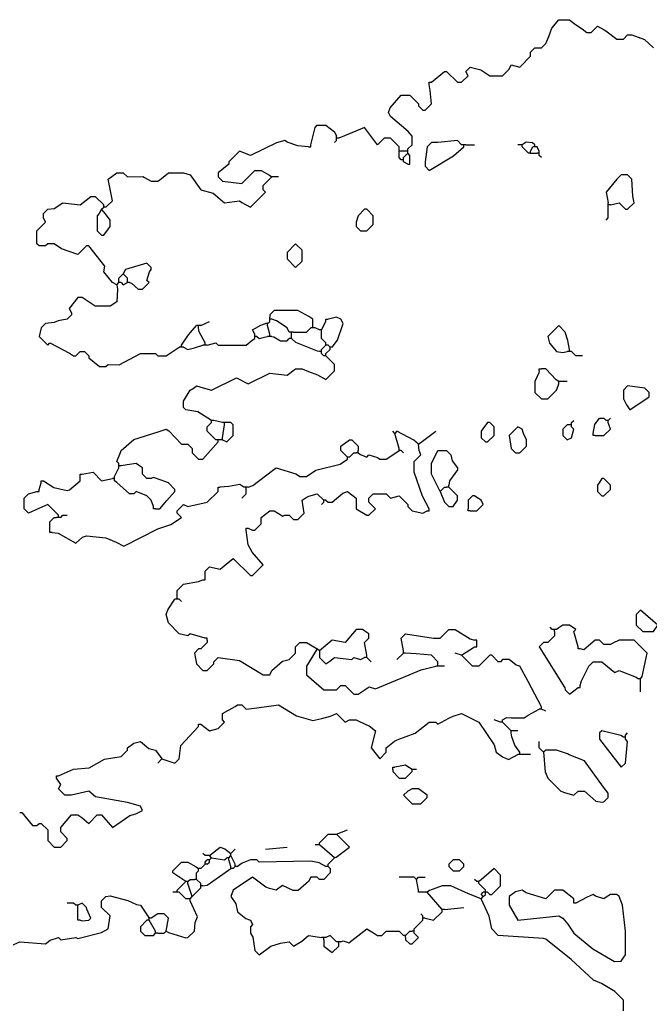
# Model space of a CAD drawing. Header units: metres. Extents: x -375439 to -92892, y 227570 to 490033.
# Drawn here: x -201973 to -199633, y 238035 to 241691 of the extents above; entities that cross this region are included whole.
import ezdxf

# ---------------------------------------------------------------- set-up
doc = ezdxf.new("R2010")
doc.units = ezdxf.units.M
doc.header["$MEASUREMENT"] = 0

msp = doc.modelspace()

# ---------------------------------------------------------------- linework, layer by layer
at = {"linetype": 'Continuous'}
for points in [[(-200444.5, 241458.5), (-200396.5, 241498.5), (-200388.5, 241498.5), (-200348.5, 241458.5), (-200332.5, 241458.5), (-200308.5, 241482.5), (-200316.5, 241498.5), (-200300.5, 241514.5), (-200261.3, 241504.1), (-200228.5, 241482.5), (-200180.5, 241482.5), (-200156.5, 241506.5), (-200148.5, 241522.5), (-200116.5, 241514.5), (-200076.5, 241554.5), (-200076.5, 241570.5), (-200060.5, 241586.5), (-200036.5, 241586.5), (-200020.5, 241602.5), (-200008.7, 241628.2), (-199998.1, 241659.3), (-199972.5, 241690.5), (-199932.5, 241690.5), (-199909.8, 241672.7), (-199885.8, 241656.7), (-199868.5, 241642.5), (-199852.5, 241642.5), (-199828.5, 241666.5), (-199803.3, 241652.4), (-199798, 241648.6), (-199756.5, 241618.5), (-199732.5, 241618.5), (-199716.5, 241634.5), (-199700.5, 241634.5), (-199654.1, 241616.6), (-199620.5, 241586.5)], [(-200532.5, 241210.5), (-200516.5, 241226.5), (-200516.5, 241258.5), (-200530.7, 241275.8), (-200596.5, 241330.5), (-200604.5, 241346.5), (-200598.1, 241363.3), (-200556.5, 241410.5), (-200524.5, 241410.5), (-200492.5, 241378.5), (-200492.5, 241370.5), (-200476.5, 241354.5), (-200468.5, 241354.5), (-200444.5, 241378.5), (-200449.7, 241427.3), (-200452.5, 241450.5)], [(-200452.5, 241450.5), (-200452.5, 241458.5), (-200444.5, 241458.5)], [(-200892.5, 241226.5), (-200876.5, 241290.5), (-200868.5, 241298.5), (-200836.5, 241298.5), (-200804.5, 241274.5), (-200796.5, 241258.5)], [(-200564.5, 241210.5), (-200564.5, 241218.5), (-200596.5, 241250.5), (-200620.5, 241250.5), (-200644.5, 241226.5), (-200692.5, 241290.5), (-200725.3, 241276.1), (-200788.5, 241250.5)], [(-200900.5, 241218.5), (-200940, 241221.8), (-200979.7, 241236.1), (-200988.5, 241242.5), (-201019.7, 241232.9), (-201116.5, 241186.5), (-201156.5, 241202.5), (-201196.5, 241162.5), (-201196.5, 241154.5), (-201236.5, 241122.5), (-201236.5, 241106.5), (-201220.5, 241090.5), (-201148.5, 241082.5), (-201100.5, 241130.5), (-201076.5, 241130.5), (-201045.3, 241112.9), (-201036.5, 241106.5)], [(-200900.5, 241218.5), (-200892.5, 241218.5), (-200892.5, 241226.5)], [(-200804.5, 241234.5), (-200796.5, 241242.5)], [(-200796.5, 241250.5), (-200796.5, 241258.5)], [(-200796.5, 241242.5), (-200796.5, 241250.5)], [(-200788.5, 241250.5), (-200796.5, 241250.5)], [(-200332.5, 241226.5), (-200348.5, 241242.5), (-200420.5, 241234.5), (-200444.5, 241234.5), (-200460.5, 241218.5), (-200468.5, 241162.5), (-200468.5, 241146.5), (-200452.5, 241130.5), (-200363.3, 241184.7), (-200324.5, 241218.5)], [(-200324.5, 241226.5), (-200332.5, 241226.5)], [(-200324.5, 241218.5), (-200324.5, 241226.5)], [(-200316.5, 241226.5), (-200324.5, 241226.5)], [(-200316.5, 241226.5), (-200284.5, 241226.5)], [(-200116.5, 241226.5), (-200124.5, 241226.5)], [(-200108.5, 241226.5), (-200116.5, 241226.5)], [(-200060.5, 241226.5), (-200069.3, 241232.9), (-200093.3, 241236.1), (-200108.5, 241226.5)], [(-200108.5, 241218.5), (-200108.5, 241226.5)], [(-200060.5, 241218.5), (-200060.5, 241226.5)], [(-200564.5, 241202.5), (-200564.5, 241210.5)], [(-200564.5, 241194.5), (-200564.5, 241202.5)], [(-200556.5, 241202.5), (-200564.5, 241202.5)], [(-200556.5, 241170.5), (-200564.5, 241178.5), (-200564.5, 241194.5)], [(-200540.5, 241202.5), (-200556.5, 241202.5)], [(-200548.5, 241178.5), (-200532.5, 241194.5)], [(-200532.5, 241202.5), (-200540.5, 241202.5)], [(-200532.5, 241202.5), (-200532.5, 241210.5)], [(-200532.5, 241194.5), (-200532.5, 241202.5)], [(-200524.5, 241162.5), (-200524.5, 241186.5), (-200532.5, 241194.5)], [(-200084.5, 241194.5), (-200108.5, 241218.5)], [(-200076.5, 241194.5), (-200084.5, 241194.5)], [(-200076.5, 241202.5), (-200068.5, 241218.5)], [(-200076.5, 241194.5), (-200076.5, 241202.5)], [(-200076.5, 241194.5), (-200052.5, 241194.5)], [(-200060.5, 241218.5), (-200068.5, 241218.5)], [(-200052.5, 241218.5), (-200060.5, 241218.5)], [(-200044.5, 241202.5), (-200052.5, 241218.5)], [(-200044.5, 241194.5), (-200052.5, 241194.5)], [(-200044.5, 241194.5), (-200044.5, 241202.5)], [(-200044.5, 241186.5), (-200044.5, 241194.5)], [(-200548.5, 241170.5), (-200556.5, 241170.5)], [(-200548.5, 241170.5), (-200548.5, 241178.5)], [(-200548.5, 241162.5), (-200548.5, 241170.5)], [(-200532.5, 241154.5), (-200548.5, 241162.5)], [(-200532.5, 241154.5), (-200524.5, 241154.5), (-200524.5, 241162.5)], [(-200036.5, 241178.5), (-200044.5, 241186.5)], [(-201652.5, 240994.5), (-201628.5, 241018.5), (-201633.7, 241043.3), (-201644.5, 241098.5), (-201612.5, 241122.5), (-201588.5, 241122.5), (-201572.5, 241106.5), (-201515.7, 241108.1), (-201509.3, 241104.9), (-201484.5, 241090.5), (-201460.5, 241090.5), (-201446, 241100.5), (-201420.5, 241122.5), (-201364.5, 241122.5), (-201340.5, 241114.5), (-201300.5, 241058.5), (-201255.2, 241046.8), (-201212.5, 241010.5), (-201156.5, 241018.5), (-201147.7, 241012.1), (-201116.5, 240994.5), (-201060.5, 241050.5), (-201068.5, 241058.5), (-201068.5, 241074.5), (-201036.5, 241106.5)], [(-199780.5, 241002.5), (-199748.5, 241010.5), (-199724.5, 240986.5), (-199716.5, 240986.5), (-199692.5, 241010.5), (-199697, 241034.9), (-199700.5, 241098.5), (-199716.5, 241114.5), (-199740.5, 241114.5), (-199756.5, 241098.5), (-199796.5, 241050.5), (-199788.5, 241010.5)], [(-201012.5, 241106.5), (-201036.5, 241106.5)], [(-201612.5, 240706.5), (-201628.5, 240714.5), (-201660.5, 240754.5), (-201657.1, 240775.5), (-201716.5, 240850.5), (-201724.5, 240850.5), (-201756.5, 240818.5), (-201818, 240840.3), (-201844.5, 240858.5), (-201868.5, 240858.5), (-201876.5, 240850.5), (-201900.5, 240850.5), (-201908.5, 240858.5), (-201908.5, 240906.5), (-201876.5, 240938.5), (-201884.5, 240954.5), (-201884.5, 240970.5), (-201868.5, 240986.5), (-201845.2, 240989.4), (-201812.5, 241010.5), (-201748.5, 241002.5), (-201725.8, 241020.4), (-201708.5, 241034.5), (-201692.5, 241034.5), (-201660.5, 241002.5)], [(-199788.5, 241002.5), (-199788.5, 241010.5)], [(-201668.5, 240986.5), (-201678.1, 240971.3), (-201684.5, 240962.5), (-201684.5, 240906.5), (-201668.5, 240890.5), (-201660.5, 240890.5), (-201642.9, 240913.7), (-201636.5, 240922.5), (-201636.5, 240946.5), (-201654.4, 240969.3), (-201668.5, 240986.5)], [(-201668.5, 240986.5), (-201660.5, 240994.5)], [(-201660.5, 240994.5), (-201660.5, 241002.5)], [(-201652.5, 240994.5), (-201660.5, 240994.5)], [(-200684.5, 240906.5), (-200660.5, 240930.5), (-200660.5, 240962.5), (-200684.5, 240986.5), (-200692.5, 240986.5), (-200716.5, 240962.5), (-200724.5, 240938.5), (-200724.5, 240922.5), (-200708.5, 240906.5), (-200684.5, 240906.5)], [(-199796.5, 240946.5), (-199788.5, 240954.5), (-199788.5, 240994.5)], [(-199788.5, 240994.5), (-199788.5, 241002.5)], [(-199780.5, 241002.5), (-199788.5, 241002.5)], [(-200948.5, 240770.5), (-200924.5, 240794.5), (-200924.5, 240834.5), (-200948.5, 240858.5), (-200980.5, 240826.5), (-200980.5, 240802.5), (-200948.5, 240770.5)], [(-201564.5, 240714.5), (-201558, 240712.6), (-201532.5, 240690.5), (-201516.5, 240690.5), (-201492.5, 240714.5), (-201500.5, 240722.5), (-201490.9, 240753.7), (-201484.5, 240762.5), (-201484.5, 240770.5), (-201500.5, 240786.5), (-201580.5, 240762.5), (-201588.5, 240746.5)], [(-201612.5, 240706.5), (-201604.5, 240714.5)], [(-201604.5, 240722.5), (-201604.5, 240730.5), (-201588.5, 240746.5)], [(-201604.5, 240714.5), (-201604.5, 240722.5)], [(-201596.5, 240714.5), (-201604.5, 240714.5)], [(-201596.5, 240714.5), (-201588.5, 240706.5), (-201572.5, 240714.5)], [(-201572.5, 240722.5), (-201572.5, 240730.5), (-201588.5, 240746.5)], [(-201572.5, 240714.5), (-201572.5, 240722.5)], [(-201564.5, 240714.5), (-201572.5, 240714.5)], [(-201612.5, 240706.5), (-201609.2, 240690.1), (-201612.5, 240642.5), (-201636.5, 240626.5), (-201692.5, 240626.5), (-201740.5, 240658.5), (-201756.5, 240658.5), (-201788.5, 240618.5), (-201780.5, 240602.5), (-201780.5, 240594.5), (-201796.5, 240578.5), (-201829.3, 240572.1), (-201845.1, 240565.6), (-201876.5, 240562.5), (-201892.5, 240546.5), (-201900.5, 240514.5), (-201868.5, 240482.5), (-201860.5, 240490.5), (-201787.3, 240452.4), (-201772.5, 240442.5), (-201764.5, 240442.5), (-201748.5, 240458.5), (-201732.5, 240458.5), (-201716.5, 240442.5), (-201716.5, 240434.5), (-201676.5, 240402.5), (-201652.5, 240402.5), (-201644.5, 240410.5), (-201603.7, 240408.9), (-201524.5, 240450.5), (-201468.5, 240450.5), (-201460.5, 240442.5), (-201428.5, 240442.5), (-201414, 240452.5), (-201380.5, 240474.5)], [(-200884.5, 240554.5), (-200884.5, 240578.5), (-200899.7, 240588.1), (-200940.5, 240610.5), (-201028.5, 240610.5), (-201044.5, 240594.5), (-201044.5, 240586.5)], [(-201300.5, 240554.5), (-201268.5, 240570.5)], [(-201052.5, 240562.5), (-201044.5, 240570.5)], [(-201044.5, 240578.5), (-201044.5, 240586.5)], [(-201044.5, 240570.5), (-201044.5, 240578.5)], [(-201036.5, 240578.5), (-201044.5, 240578.5)], [(-200972.5, 240530.5), (-200980.5, 240546.5), (-201019.7, 240572.1), (-201036.5, 240578.5)], [(-200852.5, 240538.5), (-200836.5, 240570.5)], [(-200836.5, 240570.5), (-200836.5, 240578.5), (-200828.5, 240578.5)], [(-200812.5, 240474.5), (-200793.3, 240500.9), (-200772.5, 240562.5), (-200780.5, 240578.5), (-200796.5, 240586.5), (-200821.3, 240580.1), (-200828.5, 240578.5)], [(-201372.5, 240482.5), (-201346.6, 240521), (-201316.5, 240554.5)], [(-201308.5, 240554.5), (-201316.5, 240554.5)], [(-201308.5, 240546.5), (-201308.5, 240554.5)], [(-201300.5, 240554.5), (-201308.5, 240554.5)], [(-201284.5, 240490.5), (-201306.1, 240531.3), (-201308.5, 240546.5)], [(-201100.5, 240522.5), (-201108.5, 240538.5), (-201077.3, 240556.1), (-201060.5, 240562.5)], [(-201052.5, 240562.5), (-201060.5, 240562.5)], [(-201052.5, 240554.5), (-201052.5, 240562.5)], [(-201044.5, 240522.5), (-201052.5, 240554.5)], [(-200964.5, 240530.5), (-200972.5, 240530.5)], [(-200964.5, 240522.5), (-200964.5, 240530.5)], [(-200956.5, 240530.5), (-200964.5, 240530.5)], [(-200956.5, 240530.5), (-200908.5, 240530.5), (-200892.5, 240546.5)], [(-200884.5, 240546.5), (-200892.5, 240546.5)], [(-200884.5, 240546.5), (-200884.5, 240554.5)], [(-200876.5, 240546.5), (-200884.5, 240546.5)], [(-200860.5, 240538.5), (-200876.5, 240546.5)], [(-200852.5, 240538.5), (-200860.5, 240538.5)], [(-200852.5, 240530.5), (-200852.5, 240538.5)], [(-200836.5, 240490.5), (-200852.5, 240506.5), (-200852.5, 240530.5)], [(-199932.5, 240466.5), (-199938.1, 240499.3), (-199948.5, 240530.5), (-199972.5, 240554.5), (-200012.5, 240514.5), (-200006.1, 240489.7), (-199980.5, 240458.5), (-199956.5, 240454.5), (-199940.5, 240458.5)], [(-201276.5, 240482.5), (-201244.5, 240490.5), (-201236.5, 240482.5), (-201132.5, 240482.5), (-201109.3, 240500.1), (-201100.5, 240506.5)], [(-201100.5, 240514.5), (-201100.5, 240522.5)], [(-201100.5, 240506.5), (-201100.5, 240514.5)], [(-201092.5, 240514.5), (-201100.5, 240514.5)], [(-201092.5, 240514.5), (-201084.5, 240506.5), (-201059.7, 240512.9), (-201052.5, 240514.5)], [(-201044.5, 240514.5), (-201052.5, 240514.5)], [(-201044.5, 240514.5), (-201044.5, 240522.5)], [(-201036.5, 240514.5), (-201044.5, 240514.5)], [(-201036.5, 240514.5), (-201029.3, 240512.9), (-201004.5, 240498.5), (-200980.5, 240498.5), (-200972.5, 240506.5)], [(-200964.5, 240506.5), (-200972.5, 240506.5)], [(-200964.5, 240514.5), (-200964.5, 240522.5)], [(-200964.5, 240506.5), (-200964.5, 240514.5)], [(-200860.5, 240458.5), (-200867.7, 240460.1), (-200947.3, 240492.4), (-200964.5, 240506.5)], [(-201372.5, 240474.5), (-201380.5, 240474.5)], [(-201372.5, 240474.5), (-201372.5, 240482.5)], [(-201364.5, 240474.5), (-201372.5, 240474.5)], [(-201364.5, 240474.5), (-201348.5, 240466.5), (-201323.8, 240471.7), (-201292.5, 240482.5)], [(-201284.5, 240482.5), (-201292.5, 240482.5)], [(-201284.5, 240482.5), (-201284.5, 240490.5)], [(-201276.5, 240482.5), (-201284.5, 240482.5)], [(-200852.5, 240458.5), (-200860.5, 240458.5)], [(-200852.5, 240466.5), (-200836.5, 240482.5)], [(-200852.5, 240458.5), (-200852.5, 240466.5)], [(-200852.5, 240450.5), (-200852.5, 240458.5)], [(-200836.5, 240482.5), (-200836.5, 240490.5)], [(-200828.5, 240482.5), (-200836.5, 240482.5)], [(-200836.5, 240450.5), (-200820.5, 240466.5)], [(-200820.5, 240474.5), (-200828.5, 240482.5)], [(-200820.5, 240466.5), (-200820.5, 240474.5)], [(-200812.5, 240474.5), (-200820.5, 240474.5)], [(-199932.5, 240458.5), (-199940.5, 240458.5)], [(-199932.5, 240458.5), (-199932.5, 240466.5)], [(-199924.5, 240458.5), (-199932.5, 240458.5)], [(-199884.5, 240442.5), (-199908.5, 240442.5), (-199924.5, 240458.5)], [(-201260.5, 240202.5), (-201311.8, 240234.3), (-201356.5, 240242.5), (-201364.5, 240250.5), (-201364.5, 240274.5), (-201340.5, 240314.5), (-201325.3, 240324.1), (-201316.5, 240330.5), (-201291.7, 240324.1), (-201260.5, 240314.5), (-201167.7, 240360.9), (-201124.5, 240338.5), (-201044.5, 240378.5), (-200980.5, 240370.5), (-200948.5, 240394.5), (-200924.5, 240394.5), (-200901.3, 240384.1), (-200867.7, 240372.1), (-200836.5, 240354.5), (-200804.5, 240386.5), (-200804.5, 240410.5), (-200836.5, 240442.5)], [(-200844.5, 240442.5), (-200852.5, 240450.5)], [(-200836.5, 240442.5), (-200844.5, 240442.5)], [(-200836.5, 240442.5), (-200836.5, 240450.5)], [(-200044.5, 240386.5), (-200046.1, 240379.3), (-200060.5, 240346.5), (-200060.5, 240306.5), (-200036.5, 240282.5), (-200012.5, 240282.5), (-199980.5, 240314.5), (-199974.1, 240331.3), (-199972.5, 240338.5)], [(-200044.5, 240386.5), (-200044.5, 240394.5), (-200036.5, 240394.5)], [(-199972.5, 240346.5), (-199981.3, 240352.9), (-200020.5, 240394.5), (-200036.5, 240394.5)], [(-199972.5, 240338.5), (-199972.5, 240346.5)], [(-199964.5, 240346.5), (-199972.5, 240346.5)], [(-199940.5, 240346.5), (-199964.5, 240346.5)], [(-199708.5, 240242.5), (-199636.5, 240290.5), (-199636.5, 240306.5), (-199652.5, 240322.5), (-199716.5, 240330.5), (-199732.5, 240314.5), (-199732.5, 240282.5), (-199721.3, 240260.1), (-199708.5, 240242.5)], [(-201260.5, 240194.5), (-201260.5, 240202.5)], [(-201252.5, 240202.5), (-201260.5, 240202.5)], [(-201220.5, 240194.5), (-201252.5, 240202.5)], [(-199924.5, 240194.5), (-199916.5, 240202.5)], [(-199844.5, 240154.5), (-199838.1, 240187.3), (-199820.5, 240210.5), (-199804.5, 240210.5), (-199796.5, 240202.5)], [(-199788.5, 240202.5), (-199796.5, 240202.5)], [(-199788.5, 240202.5), (-199780.5, 240210.5)], [(-199788.5, 240194.5), (-199788.5, 240202.5)], [(-201604.5, 240042.5), (-201612.5, 240050.5), (-201598.1, 240083.3), (-201596.5, 240090.5), (-201549.3, 240132.1), (-201459.3, 240160.7), (-201428.5, 240170.5), (-201419.7, 240164.1), (-201372.5, 240114.5), (-201348.5, 240114.5), (-201332.5, 240098.5), (-201332.5, 240082.5), (-201308.5, 240058.5), (-201292.5, 240058.5), (-201236.5, 240122.5)], [(-201244.5, 240130.5), (-201276.5, 240162.5), (-201276.5, 240178.5), (-201260.5, 240194.5)], [(-201220.5, 240130.5), (-201204.5, 240122.5), (-201180.5, 240146.5), (-201180.5, 240186.5), (-201188.5, 240194.5), (-201204.5, 240194.5)], [(-201212.5, 240194.5), (-201220.5, 240194.5)], [(-201220.5, 240138.5), (-201212.5, 240186.5)], [(-201212.5, 240186.5), (-201212.5, 240194.5)], [(-201204.5, 240194.5), (-201212.5, 240194.5)], [(-200236.5, 240122.5), (-200212.5, 240146.5), (-200212.5, 240178.5), (-200228.5, 240194.5), (-200236.5, 240194.5), (-200254.1, 240171.3), (-200260.5, 240162.5), (-200260.5, 240138.5), (-200244.5, 240122.5), (-200236.5, 240122.5)], [(-200116.5, 240082.5), (-200092.5, 240106.5), (-200092.5, 240130.5), (-200102.9, 240153.7), (-200108.5, 240170.5), (-200124.5, 240178.5), (-200156.5, 240146.5), (-200148.5, 240098.5), (-200132.5, 240082.5), (-200116.5, 240082.5)], [(-199932.5, 240186.5), (-199940.5, 240186.5), (-199956.5, 240170.5), (-199956.5, 240146.5), (-199940.5, 240130.5), (-199924.5, 240138.5), (-199916.5, 240170.5), (-199924.5, 240178.5)], [(-199924.5, 240186.5), (-199932.5, 240186.5)], [(-199924.5, 240186.5), (-199924.5, 240194.5)], [(-199924.5, 240178.5), (-199924.5, 240186.5)], [(-199836.5, 240146.5), (-199804.5, 240146.5), (-199780.5, 240170.5), (-199786.9, 240187.3), (-199788.5, 240194.5)], [(-201236.5, 240130.5), (-201244.5, 240130.5)], [(-201236.5, 240122.5), (-201236.5, 240130.5)], [(-201228.5, 240130.5), (-201236.5, 240130.5)], [(-201220.5, 240130.5), (-201228.5, 240130.5)], [(-201220.5, 240130.5), (-201220.5, 240138.5)], [(-200756.5, 240066.5), (-200780.5, 240090.5), (-200780.5, 240106.5), (-200748.5, 240130.5), (-200740.5, 240130.5), (-200716.5, 240106.5), (-200716.5, 240090.5)], [(-200580.5, 240154.5), (-200588.5, 240162.5)], [(-200492.5, 240114.5), (-200509.8, 240128.7), (-200572.5, 240162.5), (-200580.5, 240154.5)], [(-200564.5, 240098.5), (-200580.5, 240154.5)], [(-200492.5, 240114.5), (-200428.5, 240162.5)], [(-199836.5, 240146.5), (-199844.5, 240146.5), (-199844.5, 240154.5)], [(-200716.5, 240082.5), (-200707.7, 240076.1), (-200684.5, 240066.5), (-200676.5, 240074.5), (-200645.3, 240064.9), (-200636.5, 240058.5), (-200612.5, 240058.5), (-200573.3, 240084.9), (-200564.5, 240090.5)], [(-200716.5, 240082.5), (-200716.5, 240090.5)], [(-200564.5, 240090.5), (-200564.5, 240098.5)], [(-200556.5, 240090.5), (-200564.5, 240090.5)], [(-200548.5, 240082.5), (-200556.5, 240090.5)], [(-200452.5, 239874.5), (-200478.1, 239921.7), (-200508.5, 240010.5), (-200508.5, 240050.5), (-200484.5, 240074.5), (-200489.7, 240091.3), (-200492.5, 240114.5)], [(-200412.5, 239938.5), (-200444.5, 240002.5), (-200444.5, 240042.5), (-200420.5, 240090.5), (-200388.5, 240090.5), (-200372.5, 240074.5), (-200367.7, 240052.9), (-200348.5, 240026.5), (-200348.5, 240018.5), (-200378.1, 239977.7), (-200380.5, 239962.5)], [(-201124.5, 239954.5), (-201107.7, 239960.9), (-201034.8, 240016.6), (-201020.5, 240026.5), (-200947.7, 240004.1), (-200941.3, 240000.9), (-200932.5, 239994.5), (-200908.5, 239994.5), (-200873.3, 240017.6), (-200783, 240040.3), (-200756.5, 240058.5)], [(-200756.5, 240058.5), (-200756.5, 240066.5)], [(-200748.5, 240066.5), (-200756.5, 240066.5)], [(-200748.5, 240066.5), (-200732.5, 240082.5), (-200724.5, 240082.5)], [(-200716.5, 240082.5), (-200724.5, 240082.5)], [(-201620.5, 239994.5), (-201604.5, 240026.5)], [(-201604.5, 240034.5), (-201604.5, 240042.5)], [(-201604.5, 240026.5), (-201604.5, 240034.5)], [(-201596.5, 240034.5), (-201604.5, 240034.5)], [(-201468.5, 239874.5), (-201452.5, 239874.5), (-201426.6, 239905), (-201396.5, 239938.5), (-201396.5, 239946.5), (-201420.5, 239970.5), (-201437.3, 239976.9), (-201443.7, 239980.1), (-201476.5, 239990.5), (-201484.5, 239986.5), (-201500.5, 239986.5), (-201516.5, 240002.5), (-201516.5, 240026.5), (-201531.7, 240036.1), (-201540.5, 240042.5), (-201573.2, 240037.4), (-201596.5, 240034.5)], [(-201884.5, 239978.5), (-201845.3, 239952.9), (-201796.5, 239942.5), (-201787.7, 239944.9), (-201748.5, 239978.5), (-201748.5, 239994.5)], [(-201748.5, 239994.5), (-201748.5, 240002.5), (-201740.5, 240002.5)], [(-201740.5, 240002.5), (-201700.5, 240010.5), (-201668.5, 239978.5), (-201628.5, 239986.5)], [(-201620.5, 239986.5), (-201628.5, 239986.5)], [(-201620.5, 239986.5), (-201620.5, 239994.5)], [(-201620.5, 239978.5), (-201620.5, 239986.5)], [(-199804.5, 239922.5), (-199780.5, 239946.5), (-199780.5, 239962.5), (-199804.5, 239986.5), (-199812.5, 239986.5), (-199822.1, 239971.3), (-199828.5, 239962.5), (-199828.5, 239938.5), (-199812.5, 239922.5), (-199804.5, 239922.5)], [(-201908.5, 239938.5), (-201900.5, 239938.5), (-201900.5, 239946.5)], [(-201900.5, 239946.5), (-201892.5, 239970.5)], [(-201892.5, 239970.5), (-201892.5, 239978.5), (-201884.5, 239978.5)], [(-201852.5, 239786.5), (-201829.2, 239783.7), (-201764.5, 239746.5), (-201739.1, 239768.6), (-201724.5, 239774.5), (-201652.9, 239767), (-201614.6, 239751), (-201586.1, 239735.3), (-201459.9, 239799.5), (-201411.3, 239816.7), (-201372.5, 239842.5), (-201388.5, 239858.5), (-201388.5, 239866.5), (-201364.5, 239890.5), (-201348.5, 239882.5), (-201276.5, 239898.5), (-201236.5, 239938.5), (-201236.5, 239946.5)], [(-201476.5, 239882.5), (-201484.5, 239906.5), (-201500.5, 239922.5), (-201540.5, 239938.5), (-201548.5, 239930.5), (-201564.5, 239930.5), (-201611.7, 239972.1), (-201620.5, 239978.5)], [(-201236.5, 239946.5), (-201236.5, 239954.5), (-201228.5, 239954.5)], [(-201140.5, 239954.5), (-201155.7, 239964.1), (-201197.1, 239957.6), (-201228.5, 239954.5)], [(-201148.5, 239914.5), (-201132.5, 239930.5), (-201132.5, 239946.5)], [(-201132.5, 239954.5), (-201140.5, 239954.5)], [(-201132.5, 239946.5), (-201132.5, 239954.5)], [(-201124.5, 239954.5), (-201132.5, 239954.5)], [(-200412.5, 239938.5), (-200396.5, 239898.5), (-200380.5, 239882.5), (-200364.5, 239882.5), (-200348.5, 239906.5), (-200348.5, 239922.5), (-200380.5, 239954.5)], [(-200412.5, 239938.5), (-200396.5, 239954.5), (-200388.5, 239954.5)], [(-200380.5, 239954.5), (-200388.5, 239954.5)], [(-200380.5, 239954.5), (-200380.5, 239962.5)], [(-201828.5, 239850.5), (-201868.5, 239890.5), (-201901.3, 239876.1), (-201940.5, 239858.5), (-201956.5, 239874.5), (-201956.5, 239914.5), (-201940.5, 239930.5), (-201908.5, 239938.5)], [(-201124.5, 239802.5), (-201108.5, 239794.5), (-201100.5, 239794.5), (-201076.5, 239818.5), (-201076.5, 239842.5), (-201044.5, 239866.5), (-201028.5, 239866.5), (-200996.5, 239846.5), (-200988.5, 239850.5), (-200972.5, 239850.5), (-200956.5, 239834.5), (-200940.5, 239834.5), (-200916.5, 239858.5), (-200924.5, 239906.5), (-200909.3, 239916.1), (-200899.7, 239920.9), (-200868.5, 239930.5), (-200844.5, 239906.5)], [(-200836.5, 239906.5), (-200828.5, 239898.5), (-200812.5, 239898.5), (-200773.3, 239932.1), (-200756.5, 239938.5), (-200724.5, 239914.5), (-200724.5, 239874.5), (-200684.5, 239850.5), (-200676.5, 239850.5), (-200652.5, 239874.5), (-200676.5, 239898.5), (-200676.5, 239914.5), (-200660.5, 239930.5), (-200612.5, 239930.5), (-200596.5, 239914.5), (-200564.5, 239922.5), (-200532.5, 239890.5), (-200532.5, 239882.5), (-200516.5, 239866.5), (-200476.5, 239858.5), (-200460.5, 239866.5)], [(-200300.5, 239866.5), (-200276.5, 239866.5), (-200252.5, 239890.5), (-200260.5, 239906.5), (-200275.7, 239916.1), (-200284.5, 239922.5), (-200292.5, 239922.5), (-200308.5, 239906.5), (-200308.5, 239874.5)], [(-201468.5, 239874.5), (-201476.5, 239874.5), (-201476.5, 239882.5)], [(-200852.5, 239890.5), (-200844.5, 239898.5)], [(-200844.5, 239898.5), (-200844.5, 239906.5)], [(-200836.5, 239906.5), (-200844.5, 239906.5)], [(-200460.5, 239866.5), (-200452.5, 239866.5), (-200452.5, 239874.5)], [(-200300.5, 239866.5), (-200308.5, 239866.5), (-200308.5, 239874.5)], [(-201860.5, 239794.5), (-201860.5, 239826.5), (-201844.5, 239842.5), (-201836.5, 239842.5)], [(-201828.5, 239842.5), (-201836.5, 239842.5)], [(-201828.5, 239842.5), (-201828.5, 239850.5)], [(-201820.5, 239842.5), (-201828.5, 239842.5)], [(-201820.5, 239842.5), (-201812.5, 239850.5), (-201796.5, 239850.5)], [(-201132.5, 239794.5), (-201132.5, 239802.5), (-201124.5, 239802.5)], [(-201852.5, 239786.5), (-201860.5, 239786.5), (-201860.5, 239794.5)], [(-201284.5, 239618.5), (-201284.5, 239642.5), (-201268.5, 239658.5), (-201228.5, 239650.5), (-201206, 239668.5), (-201180.5, 239690.5), (-201116.5, 239626.5), (-201108.5, 239626.5), (-201068.5, 239666.5), (-201110.4, 239713.1), (-201124.8, 239740.9), (-201132.5, 239794.5)], [(-201292.5, 239610.5), (-201284.5, 239610.5), (-201284.5, 239618.5)], [(-201388.5, 239546.5), (-201388.5, 239570.5), (-201364.5, 239594.5), (-201309.3, 239604.9), (-201292.5, 239610.5)], [(-201388.5, 239538.5), (-201388.5, 239546.5)], [(-201284.5, 239394.5), (-201340.5, 239410.5), (-201348.5, 239402.5), (-201380.5, 239410.5), (-201420.5, 239450.5), (-201428.5, 239482.5), (-201422.9, 239499.3), (-201396.5, 239538.5)], [(-201388.5, 239538.5), (-201396.5, 239538.5)], [(-201380.5, 239538.5), (-201388.5, 239538.5)], [(-201372.5, 239530.5), (-201380.5, 239538.5)], [(-199620.5, 239418.5), (-199604.5, 239442.5), (-199668.5, 239498.5), (-199684.5, 239482.5), (-199684.5, 239442.5), (-199660.5, 239418.5), (-199620.5, 239418.5)], [(-199996.5, 239426.5), (-200004.5, 239434.5)], [(-199900.5, 239362.5), (-199916.5, 239418.5), (-199908.5, 239426.5), (-199932.5, 239442.5), (-199956.5, 239442.5), (-199971.7, 239432.9), (-199980.5, 239426.5)], [(-200684.5, 239330.5), (-200692.5, 239378.5), (-200676.5, 239394.5), (-200676.5, 239410.5), (-200691.7, 239420.1), (-200700.5, 239426.5), (-200724.5, 239426.5), (-200764.5, 239378.5), (-200812.5, 239386.5), (-200860.5, 239346.5)], [(-200548.5, 239346.5), (-200556.5, 239394.5), (-200540.5, 239410.5), (-200436.5, 239394.5), (-200412.5, 239394.5), (-200380.5, 239426.5), (-200356.5, 239426.5), (-200301.3, 239392.1), (-200284.5, 239386.5)], [(-199988.5, 239418.5), (-199988.5, 239402.5), (-200012.5, 239378.5), (-200028.5, 239378.5), (-200044.5, 239362.5), (-199950.1, 239209.7), (-199948.5, 239202.5), (-199932.5, 239186.5), (-199900.5, 239210.5)], [(-199988.5, 239426.5), (-199996.5, 239426.5)], [(-199988.5, 239418.5), (-199988.5, 239426.5)], [(-199980.5, 239426.5), (-199988.5, 239426.5)], [(-201276.5, 239386.5), (-201276.5, 239378.5), (-201300.5, 239354.5), (-201308.5, 239354.5), (-201324.5, 239338.5), (-201316.5, 239298.5), (-201292.5, 239274.5), (-201276.5, 239274.5), (-201252.5, 239298.5), (-201252.5, 239306.5), (-201236.5, 239322.5), (-201157.1, 239311.3), (-201068.5, 239258.5), (-201044.5, 239258.5), (-201036.5, 239274.5), (-200997.3, 239308.1), (-200972.5, 239314.5), (-200948.5, 239338.5), (-200948.5, 239362.5), (-200932.5, 239378.5), (-200908.5, 239378.5), (-200893.3, 239368.9), (-200868.5, 239354.5)], [(-201276.5, 239386.5), (-201276.5, 239394.5), (-201284.5, 239394.5)], [(-200332.5, 239330.5), (-200284.5, 239362.5)], [(-200276.5, 239378.5), (-200276.5, 239386.5), (-200284.5, 239386.5)], [(-200284.5, 239362.5), (-200276.5, 239362.5), (-200276.5, 239370.5)], [(-200276.5, 239370.5), (-200276.5, 239378.5)], [(-199892.5, 239354.5), (-199900.5, 239354.5), (-199900.5, 239362.5)], [(-199668.5, 239242.5), (-199662.1, 239251.3), (-199644.5, 239338.5), (-199692.5, 239386.5), (-199748.5, 239386.5), (-199771.7, 239376.1), (-199780.5, 239370.5), (-199804.5, 239370.5), (-199820.5, 239386.5), (-199836.5, 239386.5), (-199879.6, 239351.2), (-199892.5, 239354.5)], [(-200868.5, 239354.5), (-200908.5, 239290.5), (-200908.5, 239258.5), (-200844.5, 239202.5), (-200796.5, 239202.5), (-200780.5, 239218.5), (-200764.5, 239218.5), (-200732.5, 239186.5), (-200716.5, 239186.5), (-200675.7, 239212.9), (-200652.5, 239206.5), (-200483.1, 239276.9), (-200428.5, 239290.5)], [(-200860.5, 239346.5), (-200868.5, 239354.5)], [(-200860.5, 239346.5), (-200860.5, 239322.5), (-200836.5, 239298.5), (-200821.8, 239308.4), (-200804.5, 239322.5), (-200740.5, 239314.5), (-200732.5, 239322.5), (-200708.5, 239314.5), (-200692.5, 239322.5)], [(-200684.5, 239322.5), (-200692.5, 239322.5)], [(-200684.5, 239322.5), (-200684.5, 239330.5)], [(-200668.5, 239306.5), (-200684.5, 239322.5)], [(-200572.5, 239314.5), (-200548.5, 239338.5)], [(-200548.5, 239338.5), (-200548.5, 239346.5)], [(-200540.5, 239338.5), (-200548.5, 239338.5)], [(-200420.5, 239298.5), (-200420.5, 239306.5), (-200444.5, 239330.5), (-200501.1, 239335.3), (-200540.5, 239338.5)], [(-200332.5, 239330.5), (-200356.5, 239338.5)], [(-200036.5, 239138.5), (-200086.1, 239233.7), (-200116.5, 239290.5), (-200130.4, 239294.1), (-200156.5, 239314.5), (-200180.5, 239314.5), (-200188.5, 239306.5), (-200196.5, 239306.5), (-200220.5, 239330.5), (-200228.5, 239330.5), (-200268.5, 239290.5), (-200292.5, 239290.5), (-200332.5, 239330.5)], [(-200420.5, 239290.5), (-200428.5, 239290.5)], [(-200420.5, 239290.5), (-200420.5, 239298.5)], [(-200412.5, 239290.5), (-200420.5, 239290.5)], [(-200396.5, 239290.5), (-200412.5, 239290.5)], [(-199892.5, 239218.5), (-199887.3, 239235.3), (-199860.5, 239290.5), (-199844.5, 239306.5), (-199812.5, 239306.5), (-199764.5, 239266.5), (-199748.5, 239274.5), (-199685.3, 239248.9), (-199676.5, 239242.5)], [(-199900.5, 239210.5), (-199892.5, 239210.5), (-199892.5, 239218.5)], [(-199668.5, 239242.5), (-199676.5, 239242.5)], [(-199668.5, 239234.5), (-199668.5, 239242.5)], [(-199668.5, 239194.5), (-199668.5, 239234.5)], [(-201300.5, 239074.5), (-201268.5, 239050.5), (-201236.5, 239058.5), (-201212.5, 239082.5), (-201220.5, 239090.5), (-201220.5, 239114.5), (-201173.3, 239140.9), (-201164.5, 239146.5), (-201148.5, 239146.5), (-201132.5, 239130.5), (-201092, 239135.2), (-201012.5, 239146.5), (-200945.2, 239106), (-200885.3, 239088.1), (-200851.8, 239095.7), (-200819.7, 239104.9), (-200796.5, 239114.5), (-200764.5, 239082.5), (-200748.5, 239090.5), (-200724.5, 239090.5), (-200685.2, 239071.7), (-200675.7, 239068.1), (-200652.5, 239050.5), (-200668.5, 238986.5), (-200636.5, 238946.5), (-200612.5, 238970.5), (-200612.5, 238986.5), (-200581.3, 239012.1), (-200571.7, 239016.9), (-200504.8, 239041.6), (-200452.5, 239082.5), (-200428.5, 239082.5), (-200420.5, 239074.5), (-200379.7, 239096.9), (-200363.7, 239104.1), (-200332.5, 239114.5), (-200268.5, 239082.5), (-200211.6, 238998.3), (-200204.5, 238970.5), (-200181.3, 238952.9), (-200158.1, 238943.3), (-200124.5, 238962.5)], [(-200180.5, 239090.5), (-200165.3, 239100.1), (-200148.5, 239098.5), (-200100.5, 239098.5), (-200085.3, 239108.1), (-200044.5, 239130.5)], [(-200036.5, 239130.5), (-200044.5, 239130.5)], [(-200036.5, 239130.5), (-200036.5, 239138.5)], [(-200020.5, 239122.5), (-200036.5, 239130.5)], [(-201444.5, 238946.5), (-201396.5, 238930.5), (-201380.5, 238946.5), (-201374.1, 238995.3), (-201308.5, 239066.5)], [(-201308.5, 239066.5), (-201308.5, 239074.5), (-201300.5, 239074.5)], [(-200188.5, 239082.5), (-200212.5, 239090.5)], [(-200180.5, 239082.5), (-200188.5, 239082.5)], [(-200180.5, 239082.5), (-200180.5, 239090.5)], [(-200148.5, 239050.5), (-200180.5, 239082.5)], [(-200148.5, 239042.5), (-200148.5, 239050.5)], [(-200140.5, 239050.5), (-200148.5, 239050.5)], [(-200116.5, 238970.5), (-200135.7, 238996.9), (-200146.1, 239027.3), (-200148.5, 239042.5)], [(-200124.5, 239050.5), (-200140.5, 239050.5)], [(-199732.5, 239026.5), (-199741.3, 239032.9), (-199812.5, 239050.5), (-199820.5, 239042.5), (-199820.5, 239018.5), (-199740.5, 238914.5), (-199724.5, 238930.5), (-199716.5, 239010.5), (-199724.5, 239018.5)], [(-199724.5, 239034.5), (-199716.5, 239042.5)], [(-199724.5, 239026.5), (-199724.5, 239034.5)], [(-201828.5, 238882.5), (-201773.3, 238908.1), (-201715.3, 238912.7), (-201657.3, 238944.9), (-201596.5, 238954.5), (-201572.5, 238978.5), (-201572.5, 238986.5), (-201549.3, 239004.1), (-201524.5, 239010.5), (-201493.3, 238984.9), (-201468.5, 238978.5), (-201450.9, 238955.3), (-201444.5, 238946.5)], [(-200028.5, 238970.5), (-200044.5, 238986.5), (-200044.5, 239010.5)], [(-199724.5, 239026.5), (-199732.5, 239026.5)], [(-199724.5, 239018.5), (-199724.5, 239026.5)], [(-200116.5, 238962.5), (-200124.5, 238962.5)], [(-200116.5, 238962.5), (-200116.5, 238970.5)], [(-200108.5, 238962.5), (-200116.5, 238962.5)], [(-200076.5, 238962.5), (-200108.5, 238962.5)], [(-200028.5, 238970.5), (-200022.1, 238897.7), (-200012.5, 238874.5), (-199964.5, 238826.5), (-199947.7, 238820.1), (-199916.5, 238810.5), (-199900.5, 238826.5), (-199876.5, 238826.5), (-199834.9, 238788.5), (-199811.7, 238784.9), (-199804.5, 238786.5), (-199788.5, 238802.5), (-199788.5, 238818.5), (-199806.4, 238841.1), (-199876.5, 238938.5), (-199933.3, 238960.9), (-199939.7, 238964.1), (-199980.5, 238978.5), (-200020.5, 238978.5), (-200028.5, 238970.5)], [(-201460.5, 238930.5), (-201444.5, 238946.5)], [(-200516.5, 238906.5), (-200531.7, 238916.1), (-200540.5, 238922.5), (-200580.5, 238914.5)], [(-200588.5, 238906.5), (-200588.5, 238914.5), (-200580.5, 238914.5)], [(-200588.5, 238906.5), (-200588.5, 238898.5), (-200564.5, 238874.5), (-200540.5, 238874.5), (-200516.5, 238898.5)], [(-200516.5, 238898.5), (-200516.5, 238906.5)], [(-200508.5, 238906.5), (-200516.5, 238906.5)], [(-200500.5, 238906.5), (-200508.5, 238906.5)], [(-201972.5, 238746.5), (-201964.5, 238746.5), (-201924.5, 238698.5), (-201908.5, 238698.5), (-201900.5, 238706.5), (-201892.5, 238706.5), (-201868.5, 238682.5), (-201868.5, 238642.5), (-201844.5, 238618.5), (-201820.5, 238618.5), (-201796.5, 238642.5), (-201796.5, 238650.5), (-201820.5, 238674.5), (-201820.5, 238690.5), (-201780.5, 238738.5), (-201756.5, 238738.5), (-201742, 238728.6), (-201716.5, 238706.5), (-201684.5, 238738.5), (-201668.5, 238738.5), (-201628.5, 238690.5), (-201563.8, 238735.7), (-201541.2, 238741.4), (-201516.5, 238754.5), (-201524.5, 238770.5), (-201573.1, 238783.3), (-201691.1, 238804.5), (-201716.5, 238826.5), (-201780.5, 238810.5), (-201804.5, 238810.5), (-201828.5, 238834.5), (-201820.5, 238850.5), (-201836.5, 238874.5)], [(-201836.5, 238874.5), (-201836.5, 238882.5), (-201828.5, 238882.5)], [(-200484.5, 238778.5), (-200460.5, 238802.5), (-200460.5, 238810.5), (-200483.7, 238828.1), (-200492.5, 238834.5), (-200516.5, 238834.5), (-200532.5, 238826.5), (-200548.5, 238810.5), (-200516.5, 238778.5), (-200484.5, 238778.5)], [(-200860.5, 238634.5), (-200828.5, 238666.5), (-200796.5, 238666.5)], [(-200804.5, 238578.5), (-200797.8, 238580.4), (-200748.5, 238618.5), (-200796.5, 238666.5)], [(-200796.5, 238666.5), (-200756.5, 238682.5)], [(-200860.5, 238626.5), (-200860.5, 238634.5)], [(-201268.5, 238586.5), (-201284.5, 238586.5), (-201292.5, 238594.5)], [(-201268.5, 238586.5), (-201228.5, 238618.5), (-201211.7, 238612.1), (-201188.5, 238594.5)], [(-201188.5, 238594.5), (-201172.5, 238610.5)], [(-201188.5, 238586.5), (-201188.5, 238594.5)], [(-201060.5, 238610.5), (-200980.5, 238618.5)], [(-200868.5, 238626.5), (-200876.5, 238626.5)], [(-200860.5, 238626.5), (-200868.5, 238626.5)], [(-200804.5, 238578.5), (-200860.5, 238626.5)], [(-201356.5, 238490.5), (-201404.5, 238522.5), (-201404.5, 238530.5), (-201372.5, 238562.5), (-201348.5, 238562.5), (-201317.3, 238544.9), (-201308.5, 238538.5)], [(-201300.5, 238538.5), (-201284.5, 238554.5)], [(-201284.5, 238562.5), (-201276.5, 238570.5)], [(-201284.5, 238554.5), (-201284.5, 238562.5)], [(-201276.5, 238554.5), (-201284.5, 238554.5)], [(-201268.5, 238570.5), (-201276.5, 238570.5)], [(-201276.5, 238554.5), (-201268.5, 238562.5)], [(-201260.5, 238578.5), (-201268.5, 238586.5)], [(-201268.5, 238570.5), (-201260.5, 238578.5)], [(-201268.5, 238562.5), (-201268.5, 238570.5)], [(-201260.5, 238578.5), (-201212.5, 238570.5), (-201204.5, 238578.5)], [(-201196.5, 238578.5), (-201204.5, 238578.5)], [(-201196.5, 238578.5), (-201188.5, 238586.5)], [(-201196.5, 238570.5), (-201196.5, 238578.5)], [(-201188.5, 238546.5), (-201196.5, 238570.5)], [(-201172.5, 238554.5), (-201188.5, 238586.5)], [(-201172.5, 238546.5), (-201172.5, 238554.5)], [(-200836.5, 238546.5), (-200861.1, 238559.5), (-200891.9, 238565.6), (-201084.5, 238562.5), (-201092.5, 238570.5), (-201116.5, 238570.5), (-201146.9, 238558.4), (-201164.5, 238546.5)], [(-200828.5, 238554.5), (-200804.5, 238578.5)], [(-200828.5, 238546.5), (-200828.5, 238554.5)], [(-200340.5, 238530.5), (-200324.5, 238546.5), (-200324.5, 238554.5), (-200340.5, 238570.5), (-200364.5, 238570.5), (-200380.5, 238554.5), (-200380.5, 238546.5), (-200364.5, 238530.5), (-200340.5, 238530.5)], [(-201316.5, 238506.5), (-201316.5, 238522.5), (-201308.5, 238530.5)], [(-201308.5, 238530.5), (-201308.5, 238538.5)], [(-201300.5, 238538.5), (-201308.5, 238538.5)], [(-201292.5, 238474.5), (-201277.3, 238476.9), (-201197.3, 238532.1), (-201188.5, 238538.5)], [(-200828.5, 238546.5), (-200820.5, 238538.5), (-200820.5, 238522.5), (-200844.5, 238498.5), (-200860.5, 238498.5), (-200868.5, 238506.5), (-200892.5, 238506.5), (-200900.5, 238490.5), (-200939.7, 238456.9), (-200957.3, 238456.9), (-200997.3, 238476.1), (-201020.5, 238458.5), (-201045.3, 238464.1), (-201059.7, 238468.9), (-201108.5, 238506.5), (-201180.5, 238458.5), (-201188.5, 238434.5), (-201170.3, 238408.1), (-201164.5, 238378.5), (-201133.3, 238352.9), (-201116.5, 238346.5), (-201108.5, 238330.5), (-201116.5, 238322.5), (-201116.5, 238298.5), (-201106.9, 238283.3), (-201100.5, 238234.5), (-201084.5, 238218.5), (-201040.5, 238250.5), (-201005.1, 238261.8), (-200972.5, 238266.5), (-200956.5, 238250.5), (-200926, 238268.5), (-200900.5, 238290.5), (-200859.7, 238284.1), (-200852.5, 238282.5)], [(-201188.5, 238538.5), (-201188.5, 238546.5)], [(-201180.5, 238538.5), (-201188.5, 238538.5)], [(-201180.5, 238538.5), (-201172.5, 238546.5)], [(-201164.5, 238546.5), (-201172.5, 238546.5)], [(-200828.5, 238546.5), (-200836.5, 238546.5)], [(-200236.5, 238450.5), (-200228.5, 238442.5), (-200220.5, 238442.5), (-200188.5, 238474.5), (-200188.5, 238514.5), (-200212.5, 238538.5), (-200259.7, 238496.9), (-200268.5, 238490.5)], [(-201388.5, 238458.5), (-201356.5, 238490.5)], [(-201348.5, 238490.5), (-201356.5, 238490.5)], [(-201348.5, 238490.5), (-201340.5, 238498.5), (-201324.5, 238498.5)], [(-201348.5, 238482.5), (-201348.5, 238490.5)], [(-201332.5, 238434.5), (-201348.5, 238482.5)], [(-201316.5, 238498.5), (-201324.5, 238498.5)], [(-201316.5, 238498.5), (-201316.5, 238506.5)], [(-201300.5, 238482.5), (-201316.5, 238498.5)], [(-201300.5, 238474.5), (-201300.5, 238482.5)], [(-200500.5, 238498.5), (-200508.5, 238506.5), (-200564.5, 238506.5)], [(-200500.5, 238498.5), (-200492.5, 238506.5), (-200468.5, 238506.5)], [(-200492.5, 238458.5), (-200500.5, 238498.5)], [(-200276.5, 238490.5), (-200284.5, 238498.5)], [(-200268.5, 238490.5), (-200276.5, 238490.5)], [(-200268.5, 238482.5), (-200268.5, 238490.5)], [(-200244.5, 238458.5), (-200268.5, 238482.5)], [(-201396.5, 238450.5), (-201404.5, 238450.5)], [(-201388.5, 238450.5), (-201396.5, 238450.5)], [(-201388.5, 238450.5), (-201388.5, 238458.5)], [(-201380.5, 238450.5), (-201388.5, 238450.5)], [(-201348.5, 238426.5), (-201356.5, 238426.5), (-201380.5, 238450.5)], [(-201332.5, 238434.5), (-201300.5, 238466.5)], [(-201300.5, 238466.5), (-201300.5, 238474.5)], [(-201292.5, 238474.5), (-201300.5, 238474.5)], [(-200484.5, 238450.5), (-200492.5, 238450.5), (-200492.5, 238458.5)], [(-200460.5, 238450.5), (-200484.5, 238450.5)], [(-200260.5, 238426.5), (-200307.3, 238444.4), (-200372.5, 238474.5), (-200404.5, 238474.5), (-200451.7, 238456.9), (-200460.5, 238450.5)], [(-200404.5, 238386.5), (-200460.5, 238450.5)], [(-200252.5, 238434.5), (-200260.5, 238442.5), (-200252.5, 238450.5)], [(-200244.5, 238450.5), (-200252.5, 238450.5)], [(-200244.5, 238450.5), (-200244.5, 238458.5)], [(-200244.5, 238442.5), (-200244.5, 238450.5)], [(-200236.5, 238450.5), (-200244.5, 238450.5)], [(-199916.5, 238418.5), (-199916.5, 238426.5), (-199956.5, 238458.5), (-199988.5, 238458.5), (-200020.5, 238426.5), (-200093.3, 238448.9), (-200108.5, 238458.5), (-200133.3, 238452.1), (-200156.5, 238434.5), (-200156.5, 238402.5), (-200124.5, 238346.5), (-199972.5, 238362.5), (-199956.5, 238354.5), (-199938.6, 238332), (-199916.5, 238298.5), (-199846.1, 238240.6), (-199765.3, 238192.9), (-199740.5, 238194.5), (-199730.9, 238209.7), (-199724.5, 238218.5), (-199724.5, 238306.5), (-199736.2, 238402.2), (-199748.5, 238434.5), (-199756.5, 238442.5), (-199780.5, 238442.5), (-199795.7, 238432.9), (-199804.5, 238426.5), (-199835.7, 238436.1), (-199844.5, 238442.5), (-199867.1, 238432.6), (-199908.5, 238410.5)], [(-202148.5, 238218.5), (-202093.2, 238237.4), (-202027.7, 238240.9), (-202005.3, 238252.1), (-201972.5, 238266.5), (-201876.5, 238258.5), (-201859.3, 238272.7), (-201828.5, 238282.5), (-201820.5, 238274.5), (-201764.5, 238282.5), (-201756.5, 238278.5), (-201669.3, 238300.9), (-201644.5, 238314.5), (-201636.5, 238362.5), (-201668.5, 238394.5), (-201668.5, 238418.5), (-201652.5, 238434.5), (-201637.3, 238436.9), (-201571.7, 238420.1), (-201539.7, 238404.9), (-201524.5, 238402.5), (-201492.5, 238354.5)], [(-201764.5, 238402.5), (-201772.5, 238410.5), (-201796.5, 238410.5)], [(-201748.5, 238346.5), (-201741.3, 238344.9), (-201716.5, 238346.5), (-201708.5, 238354.5), (-201722.9, 238387.3), (-201724.5, 238394.5), (-201740.5, 238410.5), (-201756.5, 238402.5)], [(-201428.5, 238306.5), (-201419.9, 238301.6), (-201355.7, 238280.9), (-201348.5, 238282.5), (-201324.5, 238306.5), (-201321.4, 238337.9), (-201313.2, 238359.7), (-201340.5, 238418.5)], [(-201340.5, 238426.5), (-201348.5, 238426.5)], [(-201340.5, 238426.5), (-201332.5, 238434.5)], [(-201340.5, 238418.5), (-201340.5, 238426.5)], [(-200260.5, 238426.5), (-200252.5, 238434.5)], [(-199756.5, 237978.5), (-199746.7, 237993.3), (-199732.5, 238010.5), (-199732.5, 238050.5), (-199764.5, 238082.5), (-199814.1, 238111.3), (-199842.7, 238124.5), (-199926.3, 238200.6), (-200019.7, 238276.1), (-200028.7, 238278.8), (-200196.5, 238290.5), (-200220.5, 238314.5), (-200230.4, 238361.3), (-200260.5, 238426.5)], [(-200252.5, 238434.5), (-200244.5, 238442.5)], [(-199908.5, 238410.5), (-199916.5, 238410.5), (-199916.5, 238418.5)], [(-201756.5, 238402.5), (-201764.5, 238402.5)], [(-201756.5, 238394.5), (-201756.5, 238402.5)], [(-201756.5, 238354.5), (-201756.5, 238394.5)], [(-200468.5, 238354.5), (-200436.5, 238346.5), (-200404.5, 238378.5)], [(-200404.5, 238378.5), (-200404.5, 238386.5)], [(-200396.5, 238386.5), (-200404.5, 238386.5)], [(-200396.5, 238386.5), (-200324.5, 238394.5)], [(-201748.5, 238346.5), (-201756.5, 238346.5), (-201756.5, 238354.5)], [(-201500.5, 238346.5), (-201524.5, 238322.5), (-201524.5, 238306.5), (-201508.5, 238290.5), (-201476.5, 238290.5), (-201468.5, 238298.5)], [(-201492.5, 238346.5), (-201500.5, 238346.5)], [(-201492.5, 238346.5), (-201492.5, 238354.5)], [(-201484.5, 238354.5), (-201492.5, 238354.5)], [(-201468.5, 238306.5), (-201492.5, 238346.5)], [(-201428.5, 238306.5), (-201420.5, 238354.5), (-201436.5, 238370.5), (-201460.5, 238370.5), (-201484.5, 238354.5)], [(-200508.5, 238314.5), (-200476.5, 238346.5)], [(-200476.5, 238362.5), (-200484.5, 238370.5)], [(-200476.5, 238354.5), (-200476.5, 238362.5)], [(-200476.5, 238346.5), (-200476.5, 238354.5)], [(-200468.5, 238354.5), (-200476.5, 238354.5)], [(-201468.5, 238298.5), (-201468.5, 238306.5)], [(-201460.5, 238298.5), (-201436.5, 238298.5), (-201428.5, 238306.5)], [(-200780.5, 238266.5), (-200772.5, 238270.5), (-200757.3, 238264.9), (-200751.8, 238263.1), (-200684.5, 238314.5), (-200659.3, 238300.4), (-200644.5, 238290.5), (-200628.5, 238290.5), (-200612.5, 238306.5), (-200564.5, 238306.5), (-200548.5, 238290.5)], [(-200540.5, 238290.5), (-200524.5, 238306.5), (-200516.5, 238306.5)], [(-200508.5, 238306.5), (-200516.5, 238306.5)], [(-200508.5, 238306.5), (-200508.5, 238314.5)], [(-200508.5, 238298.5), (-200508.5, 238306.5)], [(-201460.5, 238298.5), (-201468.5, 238298.5)], [(-200844.5, 238282.5), (-200852.5, 238282.5)], [(-200844.5, 238274.5), (-200844.5, 238282.5)], [(-200836.5, 238282.5), (-200844.5, 238282.5)], [(-200844.5, 238274.5), (-200844.5, 238250.5), (-200812.5, 238226.5), (-200788.5, 238250.5), (-200788.5, 238258.5)], [(-200796.5, 238266.5), (-200820.5, 238290.5), (-200836.5, 238282.5)], [(-200788.5, 238266.5), (-200796.5, 238266.5)], [(-200788.5, 238258.5), (-200788.5, 238266.5)], [(-200780.5, 238266.5), (-200788.5, 238266.5)], [(-200540.5, 238290.5), (-200548.5, 238290.5)], [(-200540.5, 238282.5), (-200540.5, 238274.5), (-200524.5, 238258.5), (-200516.5, 238258.5), (-200492.5, 238282.5), (-200508.5, 238298.5)], [(-200540.5, 238282.5), (-200540.5, 238290.5)]]:
    msp.add_lwpolyline(points, dxfattribs=at)

doc.saveas('drawing.dxf')
